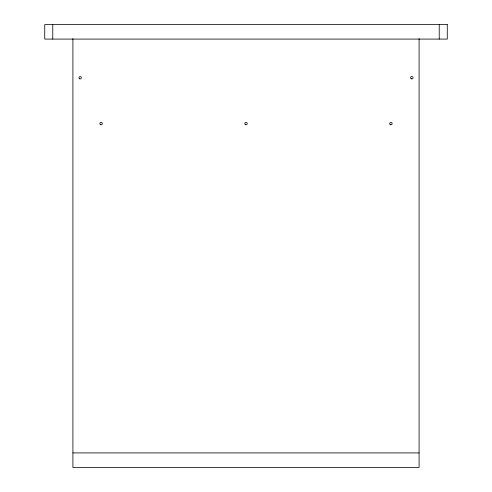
<?xml version="1.0" encoding="UTF-8"?>
<svg xmlns="http://www.w3.org/2000/svg" width="492" height="492" viewBox="0 0 492 492"><rect width="100%" height="100%" fill="white"/><g stroke="black" fill="none" stroke-linecap="round" stroke-linejoin="round"><path stroke-width="0.74" d="M72.908 452.911L419.092 452.911M439.221 24.6L439.221 39.089M419.092 38.548L419.092 467.4L72.908 467.4L72.908 38.548M52.779 24.6L52.779 39.089M447.271 24.6L44.729 24.6L44.729 39.089L447.271 39.089L447.271 24.6M411.244 78.781A1.205 1.205 0 0 0 413.059 77.736A1.205 1.205 0 0 0 411.244 76.691A1.205 1.205 0 0 0 411.244 78.781M79.55 78.781A1.205 1.205 0 0 0 81.358 77.736A1.205 1.205 0 0 0 79.55 76.691A1.205 1.205 0 0 0 79.55 78.781M245.305 124.611A1.205 1.205 0 0 0 247.205 123.732A1.205 1.205 0 0 0 245.49 122.533A1.205 1.205 0 0 0 245.305 124.611M390.224 124.611A1.205 1.205 0 0 0 392.118 123.732A1.205 1.205 0 0 0 390.408 122.533A1.205 1.205 0 0 0 390.224 124.611M100.386 124.611A1.205 1.205 0 0 0 102.287 123.732A1.205 1.205 0 0 0 100.577 122.533A1.205 1.205 0 0 0 100.386 124.611"/></g></svg>
